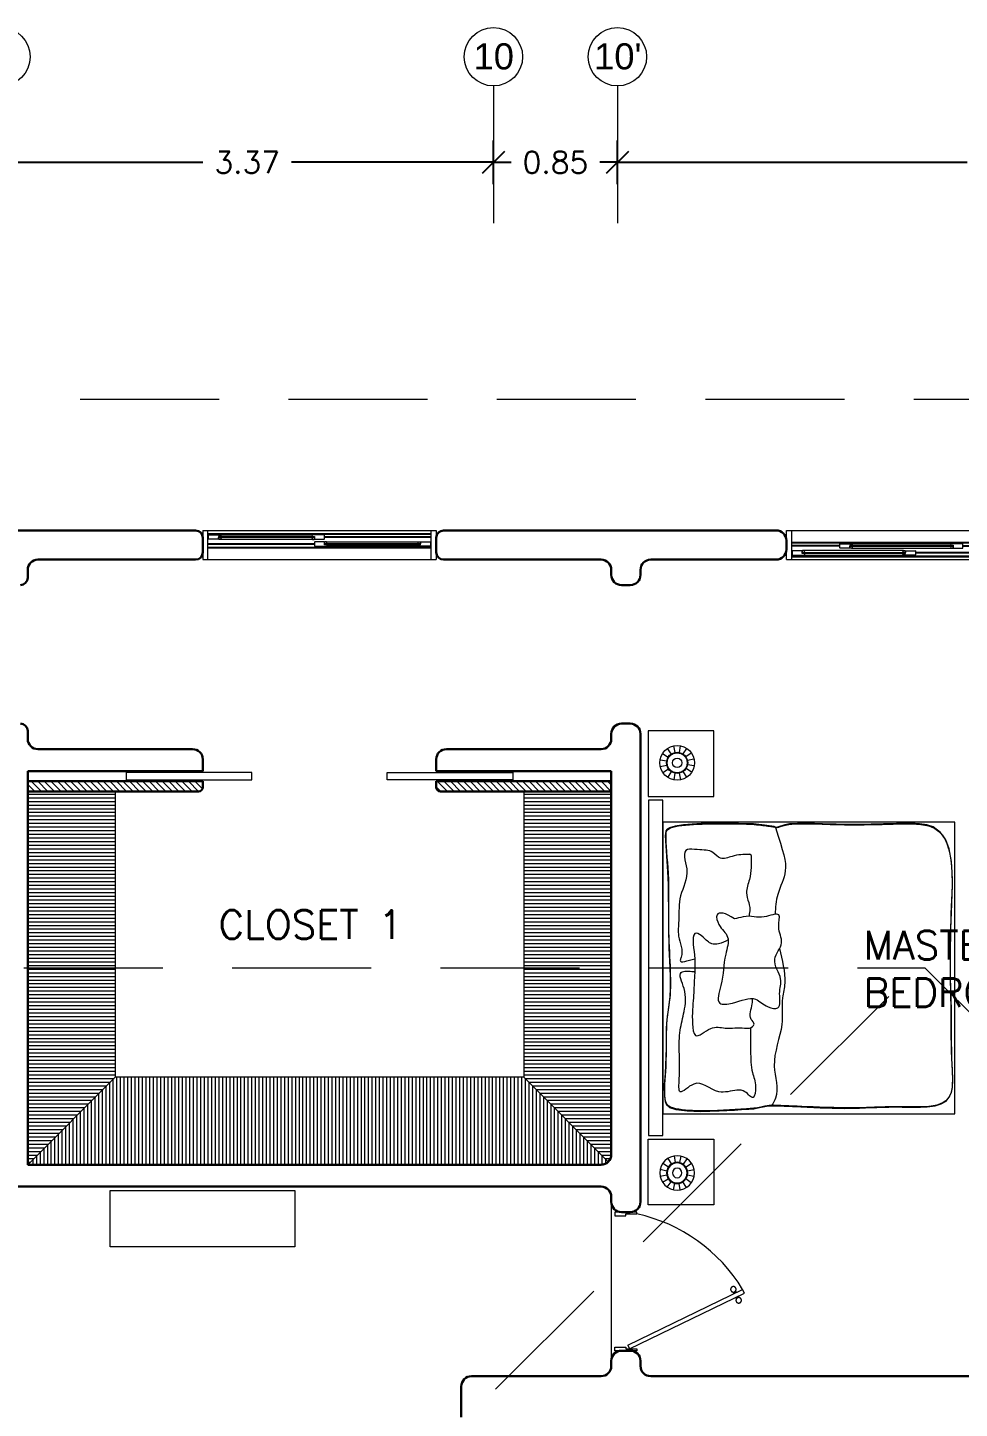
# Model space of a CAD drawing. Header units: metres. Extents: x -44 to 358, y -246 to 48.
# Drawn here: x 87.86 to 94.25, y -100.14 to -90.67 of the extents above; entities that cross this region are included whole.
import ezdxf

# ---------------------------------------------------------------- set-up
doc = ezdxf.new("R2010")
doc.units = ezdxf.units.M
doc.header["$LTSCALE"] = 0.3
doc.header["$PDMODE"] = 3
doc.linetypes.add('Grid Line 1_2_', pattern=[22.225, 12.7, -3.175, 3.175, -3.175])
doc.linetypes.add('HIDDEN2', pattern=[4.7625, 3.175, -1.5875])
for name, color, linetype, lineweight in [('0-S-GRID', 1, 'Continuous', 9), ('0-S-GRID-IDEN', 1, 'Continuous', 9), ('A-DOOR', 7, 'Continuous', 5), ('A-WALL', 7, 'Continuous', 30), ('baños', 141, 'Continuous', 0), ('closets', 33, 'Continuous', 0), ('cristales', 131, 'Continuous', 0), ('MOBILIARIOS', 252, 'Continuous', 0), ('piso', 251, 'Continuous', 18), ('PLF 01', 252, 'Continuous', 9)]:
    doc.layers.add(name, color=color, linetype=linetype, lineweight=lineweight)
doc.layers.add('DIMTEXTO', color=4, linetype='Continuous')
doc.layers.add('TEXTOS', color=4, linetype='Continuous')
doc.layers.add('Techos 1', color=7, linetype='HIDDEN2', lineweight=9, true_color=0x42391a)
doc.styles.add('Arial_2', font='arial.ttf', dxfattribs={"height": 0.2})
doc.styles.add('SMPLEX', font='simplex.shx')
doc.dimstyles.new('DIM-75', dxfattribs={"dimscale": 0.75, "dimtxt": 0.2, "dimasz": 0.2, "dimexe": 0.2, "dimexo": 0.2, "dimgap": 0.1, "dimtad": 0, "dimtih": 1, "dimtoh": 1, "dimzin": 0, "dimdsep": 46, "dimtxsty": 'SMPLEX', "dimblk1": 'OBLIQUE', "dimblk2": 'OBLIQUE', "dimsah": 1, "dimcen": 0.2, "dimclrd": 4, "dimclre": 4, "dimclrt": 4, "dimadec": 0, "dimazin": 0, "dimtfac": 1, "dimtmove": 0, "dimatfit": 3, "dimldrblk": 'OBLIQUE', "dimfxl": 0.2, "dimfxlon": 1, "dimtfill": 1, "dimtolj": 1, "dimtzin": 0, "dimarcsym": 0})

# ---------------------------------------------------------------- blocks, each defined once
blk = doc.blocks.new('A$Cb50f4bf1')
at = {"layer": 'MOBILIARIOS'}
for p, q in [((0.45, 0.45), (0, 0.45)), ((0, 0.45), (0, 0)), ((0.45, 0), (0.45, 0.45)), ((0.1314, 0.3148), (0.1695, 0.2902)), ((0.1635, 0.348), (0.1893, 0.3107)), ((0.2058, 0.3663), (0.2154, 0.322)), ((0.2519, 0.3671), (0.2438, 0.3224)), ((0.2948, 0.3501), (0.2703, 0.312)), ((0.328, 0.318), (0.2907, 0.2922)), ((0.1144, 0.2719), (0.1591, 0.2638)), ((0.1152, 0.2258), (0.1595, 0.2353)), ((0.1335, 0.1834), (0.1708, 0.2092)), ((0.1667, 0.1514), (0.1913, 0.1895)), ((0.2981, 0.1535), (0.2723, 0.1908)), ((0.3301, 0.1867), (0.292, 0.2112)), ((0.3463, 0.2757), (0.302, 0.2661)), ((0.3471, 0.2296), (0.3025, 0.2377)), ((0.2096, 0.1344), (0.2177, 0.179)), ((0.2557, 0.1352), (0.2462, 0.1795)), ((0, 0), (0.45, 0))]:
    blk.add_line(p, q, dxfattribs=at)
for radius in [0.1182, 0.0729, 0.0684, 0.0328]:
    blk.add_circle((0.2308, 0.2507), radius, dxfattribs=at)
blk = doc.blocks.new('A$C432191ae')
at = {"layer": 'A-DOOR'}
for p, q in [((0, 0.2), (1.6, 0.2)), ((0, 0.2), (0, 0)), ((0.034, 0), (0.034, 0.2)), ((1.566, 0), (1.566, 0.2)), ((1.6, 0.2), (1.6, 0)), ((0.034, 0.18), (1.566, 0.18)), ((0.04, 0.1675), (0.0415, 0.169)), ((0.04, 0.1405), (0.04, 0.1675)), ((0.0415, 0.139), (0.04, 0.1405)), ((0.0415, 0.169), (0.1221, 0.169)), ((0.1065, 0.139), (0.0415, 0.139)), ((0.108, 0.1405), (0.1065, 0.139)), ((0.1255, 0.158), (0.108, 0.158)), ((0.108, 0.158), (0.108, 0.1405)), ((0.108, 0.155), (0.113, 0.155)), ((0.108, 0.155), (0.113, 0.155)), ((0.113, 0.157), (0.119, 0.153)), ((0.113, 0.153), (0.119, 0.157)), ((0.7528, 0.138), (0.1212, 0.138)), ((0.1221, 0.169), (0.124, 0.1675)), ((0.1221, 0.169), (0.7519, 0.169)), ((0.124, 0.1675), (0.126, 0.1595)), ((0.126, 0.1585), (0.1255, 0.158)), ((0.126, 0.1595), (0.126, 0.1585)), ((0.75, 0.1675), (0.748, 0.1595)), ((0.748, 0.1595), (0.748, 0.1585)), ((0.748, 0.1585), (0.7485, 0.158)), ((0.7485, 0.158), (0.766, 0.158)), ((0.7519, 0.169), (0.75, 0.1675)), ((0.8325, 0.169), (0.7519, 0.169)), ((0.761, 0.157), (0.755, 0.153)), ((0.761, 0.153), (0.755, 0.157)), ((0.766, 0.155), (0.761, 0.155)), ((0.766, 0.155), (0.761, 0.155)), ((0.766, 0.158), (0.766, 0.1405)), ((0.766, 0.1405), (0.7675, 0.139)), ((0.7675, 0.121), (0.766, 0.1195)), ((0.766, 0.1195), (0.766, 0.0925)), ((0.7675, 0.139), (0.8325, 0.139)), ((0.8325, 0.121), (0.7675, 0.121)), ((0.834, 0.1675), (0.8325, 0.169)), ((0.834, 0.1405), (0.8325, 0.139)), ((0.834, 0.1195), (0.8325, 0.121)), ((0.834, 0.1405), (0.834, 0.1675)), ((0.834, 0.102), (0.834, 0.1195)), ((0.834, 0.105), (0.839, 0.105)), ((0.834, 0.105), (0.839, 0.105)), ((0.8515, 0.102), (0.834, 0.102)), ((0.839, 0.103), (0.845, 0.107)), ((0.839, 0.107), (0.845, 0.103)), ((0.8472, 0.122), (1.4788, 0.122)), ((0.85, 0.0925), (0.852, 0.1005)), ((0.852, 0.1015), (0.8515, 0.102)), ((0.852, 0.1005), (0.852, 0.1015)), ((1.474, 0.1015), (1.4745, 0.102)), ((1.474, 0.1005), (1.474, 0.1015)), ((1.476, 0.0925), (1.474, 0.1005)), ((1.4745, 0.102), (1.492, 0.102)), ((1.487, 0.103), (1.481, 0.107)), ((1.487, 0.107), (1.481, 0.103)), ((1.492, 0.105), (1.487, 0.105)), ((1.492, 0.105), (1.487, 0.105)), ((1.492, 0.1195), (1.4935, 0.121)), ((1.492, 0.102), (1.492, 0.1195)), ((1.4935, 0.121), (1.5585, 0.121)), ((1.5585, 0.121), (1.56, 0.1195)), ((1.56, 0.1195), (1.56, 0.0925)), ((0, 0), (1.6, 0)), ((0.034, 0.08), (1.566, 0.08)), ((0.766, 0.0925), (0.7675, 0.091)), ((0.7675, 0.091), (0.8481, 0.091)), ((0.8481, 0.091), (0.85, 0.0925)), ((1.4779, 0.091), (0.8481, 0.091)), ((1.4779, 0.091), (1.476, 0.0925)), ((1.5585, 0.091), (1.4779, 0.091)), ((1.56, 0.0925), (1.5585, 0.091))]:
    blk.add_line(p, q, dxfattribs=at)
at = {"layer": 'A-DOOR', "color": 8}
for p, q in [((0.034, 0.174), (1.566, 0.174)), ((0.766, 0.109), (0.034, 0.109)), ((0.766, 0.103), (0.034, 0.103)), ((1.566, 0.157), (0.834, 0.157)), ((1.566, 0.151), (0.834, 0.151)), ((0.034, 0.086), (1.566, 0.086))]:
    blk.add_line(p, q, dxfattribs=at)
at = {"layer": 'A-DOOR'}
for points in [[(0.108, 0.155), (0.113, 0.155), (0.113, 0.155), (0.108, 0.155)], [(0.113, 0.157), (0.119, 0.157), (0.119, 0.153), (0.113, 0.153)], [(0.113, 0.157), (0.761, 0.157), (0.761, 0.153), (0.113, 0.153)], [(0.1255, 0.158), (0.1135, 0.158), (0.1135, 0.157), (0.1255, 0.157)], [(0.1255, 0.153), (0.1135, 0.153), (0.1135, 0.152), (0.1255, 0.152)], [(0.119, 0.157), (0.124, 0.157), (0.124, 0.153), (0.119, 0.153)], [(0.7485, 0.158), (0.7605, 0.158), (0.7605, 0.157), (0.7485, 0.157)], [(0.7485, 0.153), (0.7605, 0.153), (0.7605, 0.152), (0.7485, 0.152)], [(0.755, 0.157), (0.75, 0.157), (0.75, 0.153), (0.755, 0.153)], [(0.761, 0.157), (0.755, 0.157), (0.755, 0.153), (0.761, 0.153)], [(0.766, 0.155), (0.761, 0.155), (0.761, 0.155), (0.766, 0.155)], [(0.834, 0.105), (0.839, 0.105), (0.839, 0.105), (0.834, 0.105)], [(1.487, 0.103), (0.839, 0.103), (0.839, 0.107), (1.487, 0.107)], [(0.839, 0.103), (0.845, 0.103), (0.845, 0.107), (0.839, 0.107)], [(0.8515, 0.107), (0.8395, 0.107), (0.8395, 0.108), (0.8515, 0.108)], [(0.8515, 0.102), (0.8395, 0.102), (0.8395, 0.103), (0.8515, 0.103)], [(0.845, 0.103), (0.85, 0.103), (0.85, 0.107), (0.845, 0.107)], [(1.4745, 0.107), (1.4865, 0.107), (1.4865, 0.108), (1.4745, 0.108)], [(1.4745, 0.102), (1.4865, 0.102), (1.4865, 0.103), (1.4745, 0.103)], [(1.481, 0.103), (1.476, 0.103), (1.476, 0.107), (1.481, 0.107)], [(1.487, 0.103), (1.481, 0.103), (1.481, 0.107), (1.487, 0.107)], [(1.492, 0.105), (1.487, 0.105), (1.487, 0.105), (1.492, 0.105)]]:
    blk.add_lwpolyline(points, close=True, dxfattribs=at)
for points in [[(0.1101, 0.1395, 0.341999), (0.1082, 0.141), (0.108, 0.1413), (0.108, 0.151), (0.109, 0.152), (0.126, 0.152), (0.126, 0.1515), (0.1227, 0.1391, -0.339454), (0.1212, 0.138), (0.1121, 0.138, -0.341999)], [(0.7639, 0.1395, -0.341999), (0.7658, 0.141), (0.766, 0.1413), (0.766, 0.151), (0.765, 0.152), (0.748, 0.152), (0.748, 0.1515), (0.7513, 0.1391, 0.339454), (0.7528, 0.138), (0.7619, 0.138, 0.341999)], [(0.8361, 0.1205, -0.341999), (0.8342, 0.119), (0.834, 0.1187), (0.834, 0.109), (0.835, 0.108), (0.852, 0.108), (0.852, 0.1085), (0.8487, 0.1209, 0.339454), (0.8472, 0.122), (0.8381, 0.122, 0.341999)], [(1.4899, 0.1205, 0.341999), (1.4918, 0.119), (1.492, 0.1187), (1.492, 0.109), (1.491, 0.108), (1.474, 0.108), (1.474, 0.1085), (1.4773, 0.1209, -0.339454), (1.4788, 0.122), (1.4879, 0.122, -0.341999)]]:
    blk.add_lwpolyline(points, format="xyb", close=True, dxfattribs=at)
at = {"layer": 'A-DOOR', "color": 7}
for points in [[(0.113, 0.153), (0.761, 0.153), (0.761, 0.157), (0.113, 0.157)], [(1.487, 0.107), (0.839, 0.107), (0.839, 0.103), (1.487, 0.103)]]:
    blk.add_lwpolyline(points, close=True, dxfattribs=at)
at = {"layer": 'cristales', "const_width": 0.004}
for points in [[(0.124, 0.155), (0.75, 0.155)], [(1.476, 0.105), (0.85, 0.105)]]:
    blk.add_lwpolyline(points, dxfattribs=at)
blk = doc.blocks.new('A$C539e194f')
at = {"layer": 'A-DOOR'}
for p, q in [((0, 0.2), (3.2, 0.2)), ((0, 0), (0, 0.2)), ((0.034, 0.2), (0.034, 0)), ((3.166, 0.2), (3.166, 0)), ((3.2, 0), (3.2, 0.2)), ((0.034, 0.12), (3.166, 0.12)), ((0.366, 0.1075), (0.3675, 0.109)), ((0.366, 0.0805), (0.366, 0.1075)), ((0.3675, 0.109), (0.4481, 0.109)), ((0.4515, 0.098), (0.434, 0.098)), ((0.434, 0.098), (0.434, 0.0805)), ((0.434, 0.095), (0.439, 0.095)), ((0.434, 0.095), (0.439, 0.095)), ((0.439, 0.097), (0.445, 0.093)), ((0.439, 0.093), (0.445, 0.097)), ((0.4481, 0.109), (0.45, 0.1075)), ((1.1279, 0.109), (0.4481, 0.109)), ((0.45, 0.1075), (0.452, 0.0995)), ((0.452, 0.0985), (0.4515, 0.098)), ((0.452, 0.0995), (0.452, 0.0985)), ((1.126, 0.1075), (1.124, 0.0995)), ((1.124, 0.0995), (1.124, 0.0985)), ((1.124, 0.0985), (1.1245, 0.098)), ((1.1245, 0.098), (1.142, 0.098)), ((1.1279, 0.109), (1.126, 0.1075)), ((1.2085, 0.109), (1.1279, 0.109)), ((1.137, 0.097), (1.131, 0.093)), ((1.137, 0.093), (1.131, 0.097)), ((1.142, 0.095), (1.137, 0.095)), ((1.142, 0.095), (1.137, 0.095)), ((1.142, 0.098), (1.142, 0.0805)), ((1.21, 0.1075), (1.2085, 0.109)), ((1.21, 0.0805), (1.21, 0.1075)), ((1.99, 0.1075), (1.9915, 0.109)), ((1.99, 0.0805), (1.99, 0.1075)), ((1.9915, 0.109), (2.0721, 0.109)), ((2.0755, 0.098), (2.058, 0.098)), ((2.058, 0.098), (2.058, 0.0805)), ((2.058, 0.095), (2.063, 0.095)), ((2.058, 0.095), (2.063, 0.095)), ((2.063, 0.097), (2.069, 0.093)), ((2.063, 0.093), (2.069, 0.097)), ((2.0721, 0.109), (2.074, 0.1075)), ((2.0721, 0.109), (2.7519, 0.109)), ((2.074, 0.1075), (2.076, 0.0995)), ((2.076, 0.0985), (2.0755, 0.098)), ((2.076, 0.0995), (2.076, 0.0985)), ((2.75, 0.1075), (2.748, 0.0995)), ((2.748, 0.0995), (2.748, 0.0985)), ((2.748, 0.0985), (2.7485, 0.098)), ((2.7485, 0.098), (2.766, 0.098)), ((2.7519, 0.109), (2.75, 0.1075)), ((2.8325, 0.109), (2.7519, 0.109)), ((2.761, 0.097), (2.755, 0.093)), ((2.761, 0.093), (2.755, 0.097)), ((2.766, 0.095), (2.761, 0.095)), ((2.766, 0.095), (2.761, 0.095)), ((2.766, 0.098), (2.766, 0.0805)), ((2.834, 0.1075), (2.8325, 0.109)), ((2.834, 0.0805), (2.834, 0.1075)), ((0.034, 0.02), (3.166, 0.02)), ((0.0415, 0.061), (0.04, 0.0595)), ((0.04, 0.0595), (0.04, 0.0325)), ((0.04, 0.0325), (0.0415, 0.031)), ((0.1065, 0.061), (0.0415, 0.061)), ((0.0415, 0.031), (0.1221, 0.031)), ((0.108, 0.0595), (0.1065, 0.061)), ((0.108, 0.042), (0.108, 0.0595)), ((0.108, 0.045), (0.113, 0.045)), ((0.108, 0.045), (0.113, 0.045)), ((0.1255, 0.042), (0.108, 0.042)), ((0.113, 0.043), (0.119, 0.047)), ((0.113, 0.047), (0.119, 0.043)), ((0.8028, 0.062), (0.1212, 0.062)), ((0.1221, 0.031), (0.124, 0.0325)), ((0.1221, 0.031), (0.8019, 0.031)), ((0.124, 0.0325), (0.126, 0.0405)), ((0.126, 0.0415), (0.1255, 0.042)), ((0.126, 0.0405), (0.126, 0.0415)), ((0.3675, 0.079), (0.366, 0.0805)), ((0.4325, 0.079), (0.3675, 0.079)), ((0.434, 0.0805), (0.4325, 0.079)), ((0.4472, 0.078), (1.1288, 0.078)), ((0.798, 0.0415), (0.7985, 0.042)), ((0.798, 0.0405), (0.798, 0.0415)), ((0.8, 0.0325), (0.798, 0.0405)), ((0.7985, 0.042), (0.816, 0.042)), ((0.8019, 0.031), (0.8, 0.0325)), ((0.8825, 0.031), (0.8019, 0.031)), ((0.811, 0.043), (0.805, 0.047)), ((0.811, 0.047), (0.805, 0.043)), ((0.816, 0.045), (0.811, 0.045)), ((0.816, 0.045), (0.811, 0.045)), ((0.816, 0.0595), (0.8175, 0.061)), ((0.816, 0.042), (0.816, 0.0595)), ((0.8175, 0.061), (0.8825, 0.061)), ((0.884, 0.0595), (0.8825, 0.061)), ((0.884, 0.0325), (0.8825, 0.031)), ((0.884, 0.0595), (0.884, 0.0325)), ((1.142, 0.0805), (1.1435, 0.079)), ((1.1435, 0.079), (1.2085, 0.079)), ((1.2085, 0.079), (1.21, 0.0805)), ((1.9915, 0.079), (1.99, 0.0805)), ((2.0565, 0.079), (1.9915, 0.079)), ((2.058, 0.0805), (2.0565, 0.079)), ((2.7528, 0.078), (2.0712, 0.078)), ((2.316, 0.0595), (2.3175, 0.061)), ((2.316, 0.0595), (2.316, 0.0325)), ((2.316, 0.0325), (2.3175, 0.031)), ((2.3825, 0.061), (2.3175, 0.061)), ((2.3175, 0.031), (2.3981, 0.031)), ((2.384, 0.0595), (2.3825, 0.061)), ((2.384, 0.042), (2.384, 0.0595)), ((2.384, 0.045), (2.389, 0.045)), ((2.384, 0.045), (2.389, 0.045)), ((2.4015, 0.042), (2.384, 0.042)), ((2.389, 0.043), (2.395, 0.047)), ((2.389, 0.047), (2.395, 0.043)), ((2.3972, 0.062), (3.0788, 0.062)), ((2.3981, 0.031), (2.4, 0.0325)), ((3.0779, 0.031), (2.3981, 0.031)), ((2.4, 0.0325), (2.402, 0.0405)), ((2.402, 0.0415), (2.4015, 0.042)), ((2.402, 0.0405), (2.402, 0.0415)), ((2.766, 0.0805), (2.7675, 0.079)), ((2.7675, 0.079), (2.8325, 0.079)), ((2.8325, 0.079), (2.834, 0.0805)), ((3.074, 0.0415), (3.0745, 0.042)), ((3.074, 0.0405), (3.074, 0.0415)), ((3.076, 0.0325), (3.074, 0.0405)), ((3.0745, 0.042), (3.092, 0.042)), ((3.0779, 0.031), (3.076, 0.0325)), ((3.1585, 0.031), (3.0779, 0.031)), ((3.087, 0.043), (3.081, 0.047)), ((3.087, 0.047), (3.081, 0.043)), ((3.092, 0.045), (3.087, 0.045)), ((3.092, 0.045), (3.087, 0.045)), ((3.092, 0.0595), (3.0935, 0.061)), ((3.092, 0.042), (3.092, 0.0595)), ((3.0935, 0.061), (3.1585, 0.061)), ((3.1585, 0.061), (3.16, 0.0595)), ((3.16, 0.0325), (3.1585, 0.031)), ((3.16, 0.0595), (3.16, 0.0325)), ((0, 0), (3.2, 0))]:
    blk.add_line(p, q, dxfattribs=at)
at = {"layer": 'A-DOOR', "color": 8}
for p, q in [((0.034, 0.114), (3.166, 0.114)), ((0.366, 0.097), (0.034, 0.097)), ((1.21, 0.097), (1.99, 0.097)), ((2.834, 0.097), (3.166, 0.097)), ((0.366, 0.091), (0.034, 0.091)), ((0.034, 0.026), (3.166, 0.026)), ((2.316, 0.049), (0.884, 0.049)), ((2.316, 0.043), (0.884, 0.043)), ((1.21, 0.091), (1.99, 0.091)), ((2.834, 0.091), (3.166, 0.091))]:
    blk.add_line(p, q, dxfattribs=at)
at = {"layer": 'A-DOOR'}
for points in [[(0.434, 0.095), (0.439, 0.095), (0.439, 0.095), (0.434, 0.095)], [(1.137, 0.097), (0.439, 0.097), (0.439, 0.093), (1.137, 0.093)], [(0.439, 0.097), (0.445, 0.097), (0.445, 0.093), (0.439, 0.093)], [(0.4515, 0.098), (0.4395, 0.098), (0.4395, 0.097), (0.4515, 0.097)], [(0.445, 0.097), (0.45, 0.097), (0.45, 0.093), (0.445, 0.093)], [(1.1245, 0.098), (1.1365, 0.098), (1.1365, 0.097), (1.1245, 0.097)], [(1.131, 0.097), (1.126, 0.097), (1.126, 0.093), (1.131, 0.093)], [(1.137, 0.097), (1.131, 0.097), (1.131, 0.093), (1.137, 0.093)], [(1.142, 0.095), (1.137, 0.095), (1.137, 0.095), (1.142, 0.095)], [(2.058, 0.095), (2.063, 0.095), (2.063, 0.095), (2.058, 0.095)], [(2.063, 0.097), (2.069, 0.097), (2.069, 0.093), (2.063, 0.093)], [(2.063, 0.097), (2.761, 0.097), (2.761, 0.093), (2.063, 0.093)], [(2.0755, 0.098), (2.0635, 0.098), (2.0635, 0.097), (2.0755, 0.097)], [(2.069, 0.097), (2.074, 0.097), (2.074, 0.093), (2.069, 0.093)], [(2.7485, 0.098), (2.7605, 0.098), (2.7605, 0.097), (2.7485, 0.097)], [(2.755, 0.097), (2.75, 0.097), (2.75, 0.093), (2.755, 0.093)], [(2.761, 0.097), (2.755, 0.097), (2.755, 0.093), (2.761, 0.093)], [(2.766, 0.095), (2.761, 0.095), (2.761, 0.095), (2.766, 0.095)], [(0.108, 0.045), (0.113, 0.045), (0.113, 0.045), (0.108, 0.045)], [(0.113, 0.043), (0.119, 0.043), (0.119, 0.047), (0.113, 0.047)], [(0.113, 0.043), (0.811, 0.043), (0.811, 0.047), (0.113, 0.047)], [(0.1255, 0.047), (0.1135, 0.047), (0.1135, 0.048), (0.1255, 0.048)], [(0.1255, 0.042), (0.1135, 0.042), (0.1135, 0.043), (0.1255, 0.043)], [(0.119, 0.043), (0.124, 0.043), (0.124, 0.047), (0.119, 0.047)], [(0.4515, 0.093), (0.4395, 0.093), (0.4395, 0.092), (0.4515, 0.092)], [(0.7985, 0.047), (0.8105, 0.047), (0.8105, 0.048), (0.7985, 0.048)], [(0.7985, 0.042), (0.8105, 0.042), (0.8105, 0.043), (0.7985, 0.043)], [(0.805, 0.043), (0.8, 0.043), (0.8, 0.047), (0.805, 0.047)], [(0.811, 0.043), (0.805, 0.043), (0.805, 0.047), (0.811, 0.047)], [(0.816, 0.045), (0.811, 0.045), (0.811, 0.045), (0.816, 0.045)], [(1.1245, 0.093), (1.1365, 0.093), (1.1365, 0.092), (1.1245, 0.092)], [(2.0755, 0.093), (2.0635, 0.093), (2.0635, 0.092), (2.0755, 0.092)], [(2.384, 0.045), (2.389, 0.045), (2.389, 0.045), (2.384, 0.045)], [(3.087, 0.043), (2.389, 0.043), (2.389, 0.047), (3.087, 0.047)], [(2.389, 0.043), (2.395, 0.043), (2.395, 0.047), (2.389, 0.047)], [(2.4015, 0.047), (2.3895, 0.047), (2.3895, 0.048), (2.4015, 0.048)], [(2.4015, 0.042), (2.3895, 0.042), (2.3895, 0.043), (2.4015, 0.043)], [(2.395, 0.043), (2.4, 0.043), (2.4, 0.047), (2.395, 0.047)], [(2.7485, 0.093), (2.7605, 0.093), (2.7605, 0.092), (2.7485, 0.092)], [(3.0745, 0.047), (3.0865, 0.047), (3.0865, 0.048), (3.0745, 0.048)], [(3.0745, 0.042), (3.0865, 0.042), (3.0865, 0.043), (3.0745, 0.043)], [(3.081, 0.043), (3.076, 0.043), (3.076, 0.047), (3.081, 0.047)], [(3.087, 0.043), (3.081, 0.043), (3.081, 0.047), (3.087, 0.047)], [(3.092, 0.045), (3.087, 0.045), (3.087, 0.045), (3.092, 0.045)]]:
    blk.add_lwpolyline(points, close=True, dxfattribs=at)
at = {"layer": 'A-DOOR', "color": 7}
for points in [[(1.137, 0.093), (0.439, 0.093), (0.439, 0.097), (1.137, 0.097)], [(2.063, 0.093), (2.761, 0.093), (2.761, 0.097), (2.063, 0.097)], [(0.113, 0.047), (0.811, 0.047), (0.811, 0.043), (0.113, 0.043)], [(3.087, 0.047), (2.389, 0.047), (2.389, 0.043), (3.087, 0.043)]]:
    blk.add_lwpolyline(points, close=True, dxfattribs=at)
at = {"layer": 'A-DOOR'}
for points in [[(0.1101, 0.0605, -0.341999), (0.1082, 0.059), (0.108, 0.0587), (0.108, 0.049), (0.109, 0.048), (0.126, 0.048), (0.126, 0.0485), (0.1227, 0.0609, 0.339454), (0.1212, 0.062), (0.1121, 0.062, 0.341999)], [(0.4361, 0.0795, 0.341999), (0.4342, 0.081), (0.434, 0.0813), (0.434, 0.091), (0.435, 0.092), (0.452, 0.092), (0.452, 0.0915), (0.4487, 0.0791, -0.339454), (0.4472, 0.078), (0.4381, 0.078, -0.341999)], [(0.8139, 0.0605, 0.341999), (0.8158, 0.059), (0.816, 0.0587), (0.816, 0.049), (0.815, 0.048), (0.798, 0.048), (0.798, 0.0485), (0.8013, 0.0609, -0.339454), (0.8028, 0.062), (0.8119, 0.062, -0.341999)], [(1.1399, 0.0795, -0.341999), (1.1418, 0.081), (1.142, 0.0813), (1.142, 0.091), (1.141, 0.092), (1.124, 0.092), (1.124, 0.0915), (1.1273, 0.0791, 0.339454), (1.1288, 0.078), (1.1379, 0.078, 0.341999)], [(2.0601, 0.0795, 0.341999), (2.0582, 0.081), (2.058, 0.0813), (2.058, 0.091), (2.059, 0.092), (2.076, 0.092), (2.076, 0.0915), (2.0727, 0.0791, -0.339454), (2.0712, 0.078), (2.0621, 0.078, -0.341999)], [(2.3861, 0.0605, -0.341999), (2.3842, 0.059), (2.384, 0.0587), (2.384, 0.049), (2.385, 0.048), (2.402, 0.048), (2.402, 0.0485), (2.3987, 0.0609, 0.339454), (2.3972, 0.062), (2.3881, 0.062, 0.341999)], [(2.7639, 0.0795, -0.341999), (2.7658, 0.081), (2.766, 0.0813), (2.766, 0.091), (2.765, 0.092), (2.748, 0.092), (2.748, 0.0915), (2.7513, 0.0791, 0.339454), (2.7528, 0.078), (2.7619, 0.078, 0.341999)], [(3.0899, 0.0605, 0.341999), (3.0918, 0.059), (3.092, 0.0587), (3.092, 0.049), (3.091, 0.048), (3.074, 0.048), (3.074, 0.0485), (3.0773, 0.0609, -0.339454), (3.0788, 0.062), (3.0879, 0.062, -0.341999)]]:
    blk.add_lwpolyline(points, format="xyb", close=True, dxfattribs=at)
at = {"layer": 'cristales', "const_width": 0.004}
for points in [[(1.126, 0.095), (0.45, 0.095)], [(2.074, 0.095), (2.75, 0.095)], [(0.124, 0.045), (0.8, 0.045)], [(3.076, 0.045), (2.4, 0.045)]]:
    blk.add_lwpolyline(points, dxfattribs=at)
blk = doc.blocks.new('puerta 1.00')
at = {"layer": 'A-DOOR'}
for p, q in [((-0.15, -0.0125), (-0.9369, -0.3949)), ((-0.1376, -0.038), (-0.9245, -0.4204)), ((-0.1376, -0.038), (-0.15, -0.0125)), ((-0.8946, -0.3743), (-0.8996, -0.3641)), ((-0.8777, -0.3661), (-0.8826, -0.3559)), ((-0.9369, -0.3949), (-0.9245, -0.4204)), ((-0.8822, -0.3998), (-0.8772, -0.4101)), ((-0.8653, -0.3916), (-0.8603, -0.4018))]:
    blk.add_line(p, q, dxfattribs=at)
for points in [[(-0.05, 0), (-0.05, -0.025), (-0.125, -0.025), (-0.125, -0.0125), (-0.2, -0.0125), (-0.2, 0), (-0.05, 0)], [(-0.05, -0.95), (-0.05, -0.925), (-0.125, -0.925), (-0.125, -0.9375), (-0.2, -0.9375), (-0.2, -0.95), (-0.05, -0.95)]]:
    blk.add_lwpolyline(points, dxfattribs=at)
blk.add_arc((0.0366, 0.1602), 1.1229, 211.13358, 257.83427, dxfattribs=at)
for points in [[(-0.8982, -0.3642), (-0.9033, -0.3642), (-0.912, -0.3591), (-0.917, -0.3504), (-0.917, -0.3403), (-0.912, -0.3316), (-0.9033, -0.3265), (-0.8932, -0.3265), (-0.8844, -0.3316), (-0.8794, -0.3403), (-0.8794, -0.3504), (-0.8844, -0.3591), (-0.8932, -0.3642), (-0.8982, -0.3642)], [(-0.8617, -0.4394), (-0.8667, -0.4394), (-0.8754, -0.4344), (-0.8805, -0.4256), (-0.8805, -0.4156), (-0.8754, -0.4068), (-0.8667, -0.4018), (-0.8566, -0.4018), (-0.8479, -0.4068), (-0.8428, -0.4156), (-0.8428, -0.4257), (-0.8479, -0.4344), (-0.8566, -0.4394), (-0.8617, -0.4394)]]:
    blk.add_open_spline(points, degree=2, dxfattribs=at)
blk = doc.blocks.new('PL MUEBLES 2N NASAS 09')
at = {"layer": 'closets'}
h = blk.add_hatch(dxfattribs=at)
h.set_pattern_fill('LINE', color=2, scale=0.2)
h.set_pattern_definition([(0, (-747.075006, 303.127383), (0, 0.025), [])])
h.paths.add_polyline_path([(223.9118, 55.7153), (223.3118, 55.7153), (223.3118, 54.5053), (223.9118, 54.5053)])
edge = h.paths.add_edge_path()
edge.add_line((223.9118, 54.5053), (223.3118, 54.5053))
edge.add_line((223.3118, 54.5053), (223.3118, 53.7553))
edge.add_line((223.3118, 53.7553), (223.8913, 53.1758))
edge.add_arc((223.8418, 53.2253), 0.07, 315, 360)
edge.add_line((223.9118, 53.2253), (223.9118, 54.5053))
h.paths.add_polyline_path([(220.5118, 54.5053), (219.9118, 54.5053), (219.9118, 53.1553), (220.5118, 53.7553)])
h.paths.add_polyline_path([(220.5118, 55.7153), (219.9118, 55.7153), (219.9118, 54.5053), (220.5118, 54.5053)])
h = blk.add_hatch(dxfattribs=at)
h.set_pattern_fill('LINE', color=2, scale=0.2, angle=90)
h.set_pattern_definition([(90, (-747.075006, 303.127383), (-0.025, 2e-18), [])])
h.paths.add_polyline_path([(223.3118, 53.7553), (220.5118, 53.7553), (219.9118, 53.1553), (223.8418, 53.1553, 0.198912), (223.8913, 53.1758)])
at = {"layer": 'PLF 01'}
h = blk.add_hatch(dxfattribs=at)
h.set_pattern_fill('LINE', color=2, scale=0.01, angle=-45)
edge = h.paths.add_edge_path()
edge.add_arc((221.0818, 55.7453), 0.03, 277.64603, 360)
edge.add_line((221.1118, 55.7453), (221.1118, 55.7853))
edge.add_line((221.1118, 55.7853), (219.9118, 55.7853))
edge.add_line((219.9118, 55.7853), (219.9118, 55.7153))
edge.add_line((219.9118, 55.7153), (221.0858, 55.7155))
edge = h.paths.add_edge_path()
edge.add_line((223.9118, 55.7153), (223.9118, 55.7853))
edge.add_line((223.9118, 55.7853), (222.7118, 55.7853))
edge.add_line((222.7118, 55.7853), (222.7118, 55.7453))
edge.add_arc((222.7418, 55.7453), 0.03, 180, 270)
edge.add_line((222.7418, 55.7153), (223.9118, 55.7153))
at = {"layer": 'A-DOOR', "color": 2}
for points in [[(221.4488, 55.8453), (220.5863, 55.8453), (220.5863, 55.7953), (221.4488, 55.7953)], [(222.3748, 55.8453), (223.2373, 55.8453), (223.2373, 55.7953), (222.3748, 55.7953)]]:
    blk.add_lwpolyline(points, close=True, dxfattribs=at)
at = {"layer": 'A-WALL', "color": 2}
for p, q in [((218.9672, 57.5053), (221.0618, 57.5053)), ((222.7618, 57.5053), (225.0418, 57.5053)), ((221.1118, 57.3553), (221.1118, 57.4553)), ((222.7118, 57.3553), (222.7118, 57.4553)), ((225.1118, 57.4353), (225.1118, 57.3753)), ((219.9818, 57.3053), (221.0618, 57.3053)), ((222.7618, 57.3053), (223.8418, 57.3053)), ((224.1818, 57.3053), (225.0418, 57.3053)), ((219.9118, 57.2353), (219.9118, 57.1803)), ((223.9118, 57.2353), (223.9118, 57.2003)), ((224.1118, 57.2003), (224.1118, 57.2353)), ((224.0418, 57.1303), (223.9818, 57.1303)), ((224.0418, 56.1803), (223.9818, 56.1803)), ((219.9118, 56.1303), (219.9118, 56.0753)), ((223.9118, 56.1103), (223.9118, 56.0753)), ((224.1118, 56.1103), (224.1118, 52.9003)), ((219.9818, 56.0053), (221.0418, 56.0053)), ((222.7818, 56.0053), (223.8418, 56.0053)), ((221.1118, 55.9353), (221.1118, 55.8553)), ((222.7118, 55.9353), (222.7118, 55.8553)), ((219.9118, 55.8553), (219.9118, 55.7853)), ((219.9118, 55.8553), (221.1118, 55.8553)), ((219.9118, 55.7853), (219.9118, 53.1553)), ((219.9118, 55.7853), (221.1118, 55.7853)), ((221.1118, 55.7453), (221.1118, 55.7853)), ((222.7118, 55.8553), (223.9118, 55.8553)), ((222.7118, 55.7853), (223.9118, 55.7853)), ((222.7118, 55.7853), (222.7118, 55.7453)), ((223.9118, 55.8553), (223.9118, 55.7853)), ((223.9118, 55.7853), (223.9118, 53.2253)), ((219.9118, 55.7153), (221.0818, 55.7153)), ((222.7418, 55.7153), (223.9118, 55.7153)), ((223.8418, 53.1553), (219.9118, 53.1553)), ((223.8418, 53.0053), (219.7618, 53.0053)), ((223.9118, 52.9353), (223.9118, 52.9003)), ((224.0418, 52.8303), (223.9818, 52.8303)), ((223.9118, 51.8103), (223.9118, 51.7753)), ((224.0418, 51.8803), (223.9818, 51.8803)), ((224.1118, 51.8103), (224.1118, 51.7753)), ((222.9536, 51.7053), (223.8418, 51.7053)), ((224.1818, 51.7053), (229.2418, 51.7053)), ((222.8836, 51.6353), (222.8836, 51.4253))]:
    blk.add_line(p, q, dxfattribs=at)
for centre, radius, start, end in [((221.0618, 57.4553), 0.05, 360, 90), ((222.7618, 57.4553), 0.05, 90, 180), ((225.0418, 57.4353), 0.07, 0, 90), ((219.9818, 57.2353), 0.07, 90, 180), ((221.0618, 57.3553), 0.05, 270, 360), ((222.7618, 57.3553), 0.05, 180, 270), ((223.8418, 57.2353), 0.07, 360, 90), ((224.1818, 57.2353), 0.07, 90, 180), ((225.0418, 57.3753), 0.07, 270, 0), ((223.9818, 57.2003), 0.07, 180, 270), ((224.0418, 57.2003), 0.07, 270, 360), ((219.8618, 57.1803), 0.05, 270, 0), ((219.8618, 56.1303), 0.05, 360, 90), ((223.9818, 56.1103), 0.07, 90, 180), ((224.0418, 56.1103), 0.07, 0, 90), ((219.9818, 56.0753), 0.07, 180, 270), ((223.8418, 56.0753), 0.07, 270, 0), ((221.0418, 55.9353), 0.07, 0, 90), ((222.7818, 55.9353), 0.07, 90, 180), ((221.0818, 55.7453), 0.03, 270, 0), ((222.7418, 55.7453), 0.03, 180, 270), ((223.8418, 53.2253), 0.07, 270, 360), ((223.8418, 52.9353), 0.07, 0, 90), ((223.9818, 52.9003), 0.07, 180, 270), ((224.0418, 52.9003), 0.07, 270, 0), ((223.9818, 51.8103), 0.07, 90, 180), ((224.0418, 51.8103), 0.07, 0, 90), ((222.9536, 51.6353), 0.07, 90, 180), ((223.8418, 51.7753), 0.07, 270, 360), ((224.1818, 51.7753), 0.07, 180, 270)]:
    blk.add_arc(centre, radius, start, end, dxfattribs=at)
at = {"layer": 'closets', "color": 2}
for p, q in [((220.5118, 55.7153), (220.5118, 53.7553)), ((223.3118, 55.7153), (223.3118, 53.7553)), ((220.5118, 53.7553), (219.9118, 53.1553)), ((223.3118, 53.7553), (220.5118, 53.7553)), ((223.3118, 53.7553), (223.8913, 53.1758))]:
    blk.add_line(p, q, dxfattribs=at)
at = {"layer": 'MOBILIARIOS', "color": 2}
for points in [[(224.1657, 53.3553), (224.2657, 53.3553), (224.2657, 55.6553), (224.1657, 55.6553)], [(224.2657, 53.5053), (226.2657, 53.5053), (226.2657, 55.5053), (224.2657, 55.5053)], [(224.2817, 55.4138), (224.2975, 55.1664), (224.3022, 55.0782), (224.3031, 54.8338), (224.3031, 54.7825), (224.3069, 54.64), (224.3135, 54.5084), (224.3154, 54.4428), (224.3154, 54.363), (224.3126, 54.3069), (224.3012, 54.2185), (224.2926, 54.1507), (224.2879, 54.0917), (224.2879, 53.9958), (224.2869, 53.9577), (224.285, 53.896), (224.2803, 53.781), (224.2746, 53.704), (224.2766, 53.6238), (224.2804, 53.5887), (224.2899, 53.5668), (224.3107, 53.5488), (224.3544, 53.5345), (224.4308, 53.524), (224.5238, 53.5202), (224.6504, 53.524), (224.7567, 53.5298), (224.8045, 53.5336), (224.8548, 53.5355), (224.8881, 53.5383), (224.9279, 53.5469), (224.9631, 53.5545), (224.9897, 53.5593), (225.0956, 53.5574), (225.2117, 53.5526), (225.3427, 53.5459), (225.5085, 53.5421), (225.6137, 53.5435), (225.6538, 53.5452), (225.7316, 53.5469), (225.8147, 53.5511), (225.854, 53.5519), (225.9058, 53.5502), (225.9543, 53.5502), (226.0312, 53.5494), (226.0776, 53.552), (226.1319, 53.5595), (226.1721, 53.5721), (226.2063, 53.5913), (226.2281, 53.6181), (226.2431, 53.6507), (226.2498, 53.685), (226.2523, 53.7386), (226.2506, 53.798), (226.2481, 53.8423), (226.2456, 53.8878), (226.2439, 53.9313), (226.2431, 53.9823), (226.2422, 54.0325), (226.2414, 54.158), (226.2422, 54.2459), (226.2397, 54.3036), (226.2364, 54.4631), (226.2364, 54.5978), (226.2381, 54.7727), (226.2457, 54.9455), (226.2498, 55.0827), (226.249, 55.1605), (226.2431, 55.2344), (226.2281, 55.3215), (226.2047, 55.3834), (226.1687, 55.4344), (226.1177, 55.4737), (226.0748, 55.4855), (226.0246, 55.493), (225.9661, 55.498), (225.8675, 55.4947), (225.7775, 55.4922), (225.6922, 55.4905), (225.5995, 55.4888), (225.4527, 55.4905), (225.3582, 55.4922), (225.3051, 55.4948), (225.2499, 55.4964), (225.1881, 55.4956), (225.1338, 55.4931), (225.1, 55.4872), (225.0573, 55.4722), (225.0423, 55.468), (225.0273, 55.4747), (224.9621, 55.4839), (224.8864, 55.4931), (224.7836, 55.4948), (224.6152, 55.4956), (224.5271, 55.4948), (224.4661, 55.4914), (224.4067, 55.4856), (224.349, 55.4772), (224.3112, 55.4655), (224.2953, 55.4571), (224.2861, 55.4454), (224.2828, 55.4261)], [(220.4759, 52.9781), (221.7415, 52.9781), (221.7415, 52.5922), (220.4759, 52.5922)]]:
    blk.add_lwpolyline(points, close=True, dxfattribs=at)
blk.add_arc((224.8621, 55.2751), 0.00932, 11.26727, 115.56338, dxfattribs=at)
for points, knots in [([(225.012, 53.5616), (225.012, 53.5616), (225.012, 53.5616), (225.012, 53.5616), (225.0104, 53.5615), (224.9755, 53.5616), (224.9056, 53.5412), (224.7338, 53.533), (224.5266, 53.5173), (224.296, 53.5412), (224.2702, 53.6266), (224.296, 53.8766), (224.2833, 54.1477), (224.3362, 54.3368), (224.296, 54.7583), (224.3145, 55.1199), (224.281, 55.3944), (224.296, 55.4931), (224.6884, 55.4931), (224.8747, 55.4931), (225.0165, 55.4733), (225.0298, 55.4733), (225.0453, 55.4614), (225.1156, 55.4931), (225.1803, 55.4931), (225.3012, 55.4931)], [2.895366, 2.895366, 2.895366, 2.895366, 2.896475, 3.053535, 3.138588, 3.190252, 3.29358, 3.393683, 3.686394, 3.848283, 3.942303, 4.166996, 4.499824, 4.847407, 5.433591, 5.797126, 6.093613, 6.186669, 6.495546, 6.666013, 6.828452, 7.059973, 7.190877, 7.299822, 7.383928, 7.383928, 7.383928, 7.383928]), ([(225.9887, 55.4931), (226.0277, 55.4895), (226.2802, 55.4664), (226.224, 54.8124), (226.2346, 54.4319), (226.2401, 54.2371)], [0, 0, 0, 0, 0.117685, 0.761841, 1.437924, 1.437924, 1.437924, 1.437924]), ([(225.0365, 55.4678), (225.0904, 55.301), (225.1312, 55.1785), (225.0464, 55.0207), (225.0351, 54.9194), (225.0351, 54.8733)], [0.0005696, 0.0005696, 0.0005696, 0.0005696, 0.2116189, 0.3895346, 0.5346505, 0.5346505, 0.5346505, 0.5346505]), ([(224.8581, 55.2835), (224.8193, 55.2829), (224.7544, 55.2819), (224.6605, 55.2383), (224.6024, 55.3165), (224.5288, 55.3119), (224.3816, 55.3298), (224.4632, 55.1458), (224.3687, 55.0115), (224.3792, 54.8501), (224.3621, 54.7097), (224.4102, 54.6222), (224.3691, 54.5275), (224.4365, 54.5569), (224.4834, 54.5681)], [0, 0, 0, 0, 0.125513, 0.209774, 0.279098, 0.385114, 0.440556, 0.579971, 0.776155, 0.956632, 1.067828, 1.221054, 1.242986, 1.352802, 1.352802, 1.352802, 1.352802]), ([(224.8713, 55.2769), (224.8717, 55.2219), (224.8723, 55.1355), (224.8188, 55.0037), (224.8719, 54.9321), (224.8567, 54.876), (224.8557, 54.8591)], [0, 0, 0, 0, 0.1739603, 0.2732689, 0.4204064, 0.4281347, 0.4281347, 0.4281347, 0.4281347]), ([(224.757, 54.8422), (224.7721, 54.8431), (224.866, 54.8752), (224.9273, 54.83), (225.0837, 54.9014), (225.0429, 54.7684), (225.1083, 54.6758), (224.9947, 54.5597), (225.094, 54.4348), (225.0551, 54.3439), (225.0804, 54.2142), (224.9669, 54.2358), (224.8906, 54.3239), (224.7762, 54.265), (224.6175, 54.2444), (224.6848, 54.4312), (224.6767, 54.556), (224.7336, 54.7221), (224.6493, 54.7813), (224.6173, 54.8976), (224.6946, 54.8836), (224.757, 54.8422)], [0.483205, 0.483205, 0.483205, 0.483205, 0.53364, 0.686105, 0.79098, 0.874215, 0.993951, 1.121456, 1.272938, 1.391058, 1.496021, 1.56567, 1.671481, 1.841411, 1.931504, 2.070402, 2.301906, 2.427526, 2.537167, 2.607901, 2.719001, 2.719001, 2.719001, 2.719001]), ([(224.7126, 54.6968), (224.6918, 54.6855), (224.6562, 54.6692), (224.5866, 54.6649), (224.5516, 54.7128), (224.4538, 54.7772), (224.4917, 54.5637), (224.4803, 54.4453), (224.4767, 54.2865), (224.4611, 54.1754), (224.4796, 53.9975), (224.5926, 54.1149), (224.7013, 54.0836), (224.7929, 54.0992), (224.8591, 54.0877), (224.9057, 54.1179), (224.8427, 54.1705), (224.8805, 54.2354), (224.879, 54.2829), (224.8782, 54.2954)], [0.032571, 0.032571, 0.032571, 0.032571, 0.107712, 0.156224, 0.235226, 0.291111, 0.451247, 0.617718, 0.770472, 0.95788, 1.036962, 1.155398, 1.259301, 1.397905, 1.433881, 1.478271, 1.518706, 1.629903, 1.669516, 1.669516, 1.669516, 1.669516]), ([(225.0644, 54.6377), (225.0793, 54.5583), (225.1186, 54.4469), (225.0733, 54.271), (225.1, 54.0893), (224.9905, 53.8574), (225.0702, 53.6579), (225.0217, 53.5782), (225.0104, 53.5616)], [0.780746, 0.780746, 0.780746, 0.780746, 1.031047, 1.138144, 1.338216, 1.638789, 1.87051, 1.932727, 1.932727, 1.932727, 1.932727]), ([(224.8662, 54.093), (224.8659, 54.0453), (224.8653, 53.9345), (224.8694, 53.795), (224.9086, 53.712), (224.8909, 53.5821), (224.8178, 53.6887), (224.7374, 53.6554), (224.5995, 53.6492), (224.5055, 53.7707), (224.367, 53.6101), (224.3839, 53.8001), (224.3761, 53.9114), (224.3774, 54.0735), (224.4155, 54.212), (224.4317, 54.3481), (224.3512, 54.4923), (224.4468, 54.4823), (224.4814, 54.4792), (224.4839, 54.479)], [0, 0, 0, 0, 0.152599, 0.305824, 0.413498, 0.490111, 0.57095, 0.695693, 0.751084, 0.933009, 1.04478, 1.135217, 1.336369, 1.489125, 1.623798, 1.783333, 1.909904, 2.000264, 2.007333, 2.007333, 2.007333, 2.007333]), ([(226.2401, 54.2371), (226.2401, 54.1051), (226.2401, 53.9095), (226.2608, 53.6129), (226.1297, 53.5412), (225.8523, 53.5589), (225.6262, 53.5412), (225.2011, 53.5538), (225.1043, 53.5616), (225.012, 53.5616)], [0, 0, 0, 0, 0.418295, 0.63409, 0.877661, 1.085184, 1.239382, 1.462689, 1.680419, 1.680419, 1.680419, 1.680419])]:
    blk.add_open_spline(points, degree=3, knots=knots, dxfattribs=at)
blk.add_open_spline([(225.3012, 55.4931), (225.6081, 55.4784), (225.7954, 55.4939), (225.9887, 55.4931)], degree=3, dxfattribs=at)
at = {"layer": 'piso', "color": 2}
blk.add_line((223.9118, 52.9003), (223.9118, 51.8103), dxfattribs=at)
at = {"layer": 'Techos 1', "color": 2}
for p, q in [((207.4118, 58.4053), (235.4118, 58.4053)), ((211.3118, 54.5053), (226.0618, 54.5053)), ((222.1086, 50.6053), (226.0086, 54.5053)), ((226.0618, 54.5053), (228.7868, 51.7803))]:
    blk.add_line(p, q, dxfattribs=at)
at = {"color": 2}
blk.add_blockref('A$C432191ae', (221.1118, 57.3053), dxfattribs=at)
at = {"layer": 'A-DOOR', "color": 2, "rotation": 180}
blk.add_blockref('puerta 1.00', (223.8868, 51.8803), dxfattribs=at)
at = {"layer": 'baños', "color": 2}
blk.add_blockref('A$C539e194f', (225.1118, 57.3053), dxfattribs=at)
at = {"layer": 'MOBILIARIOS', "color": 2, "rotation": 89.99999999999993}
blk.add_blockref('A$Cb50f4bf1', (224.6137, 55.6807), dxfattribs=at)
at = {"layer": 'MOBILIARIOS', "color": 2, "xscale": -1, "rotation": 90.00000000000007}
blk.add_blockref('A$Cb50f4bf1', (224.6137, 53.3299), dxfattribs=at)
at = {"layer": 'TEXTOS', "color": 2, "char_height": 0.195, "attachment_point": 7}
for s, insert, width in [('{\\Fromans|c0;CLOSET 1}', (221.22, 54.7051), 3.404877), ('{\\Fromans|c0;MASTER BEDROOM 1}', (225.6415, 54.2386), 1.854973)]:
    blk.add_mtext(s, dxfattribs=dict(at, insert=insert, width=width))
blk = doc.blocks.new('_OBLIQUE')
at = {"color": 0, "linetype": 'ByBlock'}
blk.add_line((-0.5, -0.5), (0.5, 0.5), dxfattribs=at)
blk = doc.blocks.new('*D1211')
at = {"layer": 'DEFPOINTS', "color": 0, "ltscale": 0.2, "transparency": 16777216}
for p in [(91.0553, -91.59), (87.6803, -92.0062), (91.0553, -92.0062)]:
    blk.add_point(p, dxfattribs=at)
at = {"layer": 'DIMTEXTO', "color": 4, "lineweight": -2, "ltscale": 0.2, "transparency": 16777216}
for p, q in [((87.6803, -91.74), (87.6803, -91.44)), ((91.0553, -91.74), (91.0553, -91.44)), ((87.6803, -91.59), (89.0642, -91.59)), ((91.0553, -91.59), (89.6714, -91.59))]:
    blk.add_line(p, q, dxfattribs=at)
at = {"layer": 'DIMTEXTO', "color": 4, "lineweight": -2, "ltscale": 0.2, "transparency": 16777216, "xscale": 0.15, "yscale": 0.15, "zscale": 0.15, "rotation": 180}
blk.add_blockref('_OBLIQUE', (87.6803, -91.59), dxfattribs=at)
at = {"layer": 'DIMTEXTO', "color": 4, "lineweight": -2, "ltscale": 0.2, "transparency": 16777216, "xscale": 0.15, "yscale": 0.15, "zscale": 0.15}
blk.add_blockref('_OBLIQUE', (91.0553, -91.59), dxfattribs=at)
at = {"layer": 'DIMTEXTO', "color": 4, "ltscale": 0.2, "transparency": 16777216, "insert": (89.3678, -91.59), "char_height": 0.15, "attachment_point": 5, "style": 'SMPLEX', "bg_fill": 3, "box_fill_scale": 1.1, "bg_fill_color": 256, "bg_fill_true_color": 13158600, "bg_fill_transparency": 0}
blk.add_mtext('\\A1;3.37', dxfattribs=at)
blk = doc.blocks.new('*D1212')
at = {"layer": 'DEFPOINTS', "color": 0, "ltscale": 0.2, "transparency": 16777216}
for p in [(91.9053, -91.59), (91.0553, -92.0062), (91.9053, -92.0062)]:
    blk.add_point(p, dxfattribs=at)
at = {"layer": 'DIMTEXTO', "color": 4, "lineweight": -2, "ltscale": 0.2, "transparency": 16777216}
for p, q in [((91.0553, -91.74), (91.0553, -91.44)), ((91.9053, -91.74), (91.9053, -91.44)), ((91.0553, -91.59), (91.1767, -91.59)), ((91.9053, -91.59), (91.7839, -91.59))]:
    blk.add_line(p, q, dxfattribs=at)
at = {"layer": 'DIMTEXTO', "color": 4, "lineweight": -2, "ltscale": 0.2, "transparency": 16777216, "xscale": 0.15, "yscale": 0.15, "zscale": 0.15, "rotation": 180}
blk.add_blockref('_OBLIQUE', (91.0553, -91.59), dxfattribs=at)
at = {"layer": 'DIMTEXTO', "color": 4, "lineweight": -2, "ltscale": 0.2, "transparency": 16777216, "xscale": 0.15, "yscale": 0.15, "zscale": 0.15}
blk.add_blockref('_OBLIQUE', (91.9053, -91.59), dxfattribs=at)
at = {"layer": 'DIMTEXTO', "color": 4, "ltscale": 0.2, "transparency": 16777216, "insert": (91.4803, -91.59), "char_height": 0.15, "attachment_point": 5, "style": 'SMPLEX', "bg_fill": 3, "box_fill_scale": 1.1, "bg_fill_color": 256, "bg_fill_true_color": 13158600, "bg_fill_transparency": 0}
blk.add_mtext('\\A1;0.85', dxfattribs=at)
blk = doc.blocks.new('*D1202')
at = {"layer": 'DEFPOINTS', "color": 0, "ltscale": 0.2, "transparency": 16777216}
for p in [(97.3053, -91.59), (91.9053, -92.0062), (97.3053, -92.0062)]:
    blk.add_point(p, dxfattribs=at)
at = {"layer": 'DIMTEXTO', "color": 4, "lineweight": -2, "ltscale": 0.2, "transparency": 16777216}
for p, q in [((91.9053, -91.74), (91.9053, -91.44)), ((97.3053, -91.74), (97.3053, -91.44)), ((91.9053, -91.59), (94.3017, -91.59)), ((97.3053, -91.59), (94.9089, -91.59))]:
    blk.add_line(p, q, dxfattribs=at)
at = {"layer": 'DIMTEXTO', "color": 4, "lineweight": -2, "ltscale": 0.2, "transparency": 16777216, "xscale": 0.15, "yscale": 0.15, "zscale": 0.15, "rotation": 180}
blk.add_blockref('_OBLIQUE', (91.9053, -91.59), dxfattribs=at)
at = {"layer": 'DIMTEXTO', "color": 4, "lineweight": -2, "ltscale": 0.2, "transparency": 16777216, "xscale": 0.15, "yscale": 0.15, "zscale": 0.15}
blk.add_blockref('_OBLIQUE', (97.3053, -91.59), dxfattribs=at)
at = {"layer": 'DIMTEXTO', "color": 4, "ltscale": 0.2, "transparency": 16777216, "insert": (94.6053, -91.59), "char_height": 0.15, "attachment_point": 5, "style": 'SMPLEX', "bg_fill": 3, "box_fill_scale": 1.1, "bg_fill_color": 256, "bg_fill_true_color": 13158600, "bg_fill_transparency": 0}
blk.add_mtext('\\A1;5.40', dxfattribs=at)

msp = doc.modelspace()

# ---------------------------------------------------------------- linework, layer by layer
at = {"layer": '0-S-GRID', "linetype": 'Grid Line 1_2_'}
msp.add_line((91.0552985, -91.0662443), (91.0552985, -92.0062443), dxfattribs=at)
msp.add_line((91.0552985, -91.0662443), (91.0552985, -92.0062443), dxfattribs=at)
at = {"layer": '0-S-GRID-IDEN'}
for centre in [(87.6802985, -90.8662443), (91.0552985, -90.8662443), (91.9052985, -90.8662443)]:
    msp.add_circle(centre, 0.2, dxfattribs=at)

# ---------------------------------------------------------------- block references
msp.add_blockref('PL MUEBLES 2N NASAS 09', (-132.0484004, -151.6197483))

# ---------------------------------------------------------------- texts
at = {"layer": 'DIMTEXTO', "char_height": 0.17859375, "width": 0.168354375, "attachment_point": 2, "style": 'Arial_2'}
for s, insert in [('10', (91.0575268, -90.7740905)), ("10'", (91.9075268, -90.7740905))]:
    msp.add_mtext(s, dxfattribs=dict(at, insert=insert))

# ---------------------------------------------------------------- next in the draw order: dimensions: what is measured, and where the dimension line sits
at = {"layer": 'DIMTEXTO', "ltscale": 0.2}
dim = msp.add_linear_dim(base=(91.05529853, -91.5900385), p1=(87.68029854, -92.00624434), p2=(91.05529853, -92.00624431), dimstyle='DIM-75', override={"dimtmove": 1}, dxfattribs=at)
dim.commit()
dim.dimension.update_dxf_attribs({"geometry": '*D1211', "text_midpoint": (89.36779854, -91.5900385)})

# ---------------------------------------------------------------- next in the draw order: dimensions: what is measured, and where the dimension line sits
dim = msp.add_linear_dim(base=(91.9052985, -91.5900385), p1=(91.0552985, -92.0062443), p2=(91.9052985, -92.0062443), dimstyle='DIM-75', override={"dimtmove": 1}, dxfattribs=at)
dim.commit()
dim.dimension.update_dxf_attribs({"geometry": '*D1212', "text_midpoint": (91.4802985, -91.5900385)})

# ---------------------------------------------------------------- next in the draw order: linework, layer by layer
at = {"layer": '0-S-GRID', "linetype": 'Grid Line 1_2_'}
msp.add_line((91.9052985, -91.0662443), (91.9052985, -92.0062443), dxfattribs=at)
msp.add_line((91.9052985, -91.0662443), (91.9052985, -92.0062443), dxfattribs=at)

# ---------------------------------------------------------------- next in the draw order: dimensions: what is measured, and where the dimension line sits
at = {"layer": 'DIMTEXTO', "ltscale": 0.2}
dim = msp.add_linear_dim(base=(97.3052985, -91.5900385), p1=(91.9052985, -92.0062443), p2=(97.3052985, -92.0062443), dimstyle='DIM-75', override={"dimtmove": 1}, dxfattribs=at)
dim.commit()
dim.dimension.update_dxf_attribs({"geometry": '*D1202', "text_midpoint": (94.6052985, -91.5900385)})

doc.saveas('drawing.dxf')
